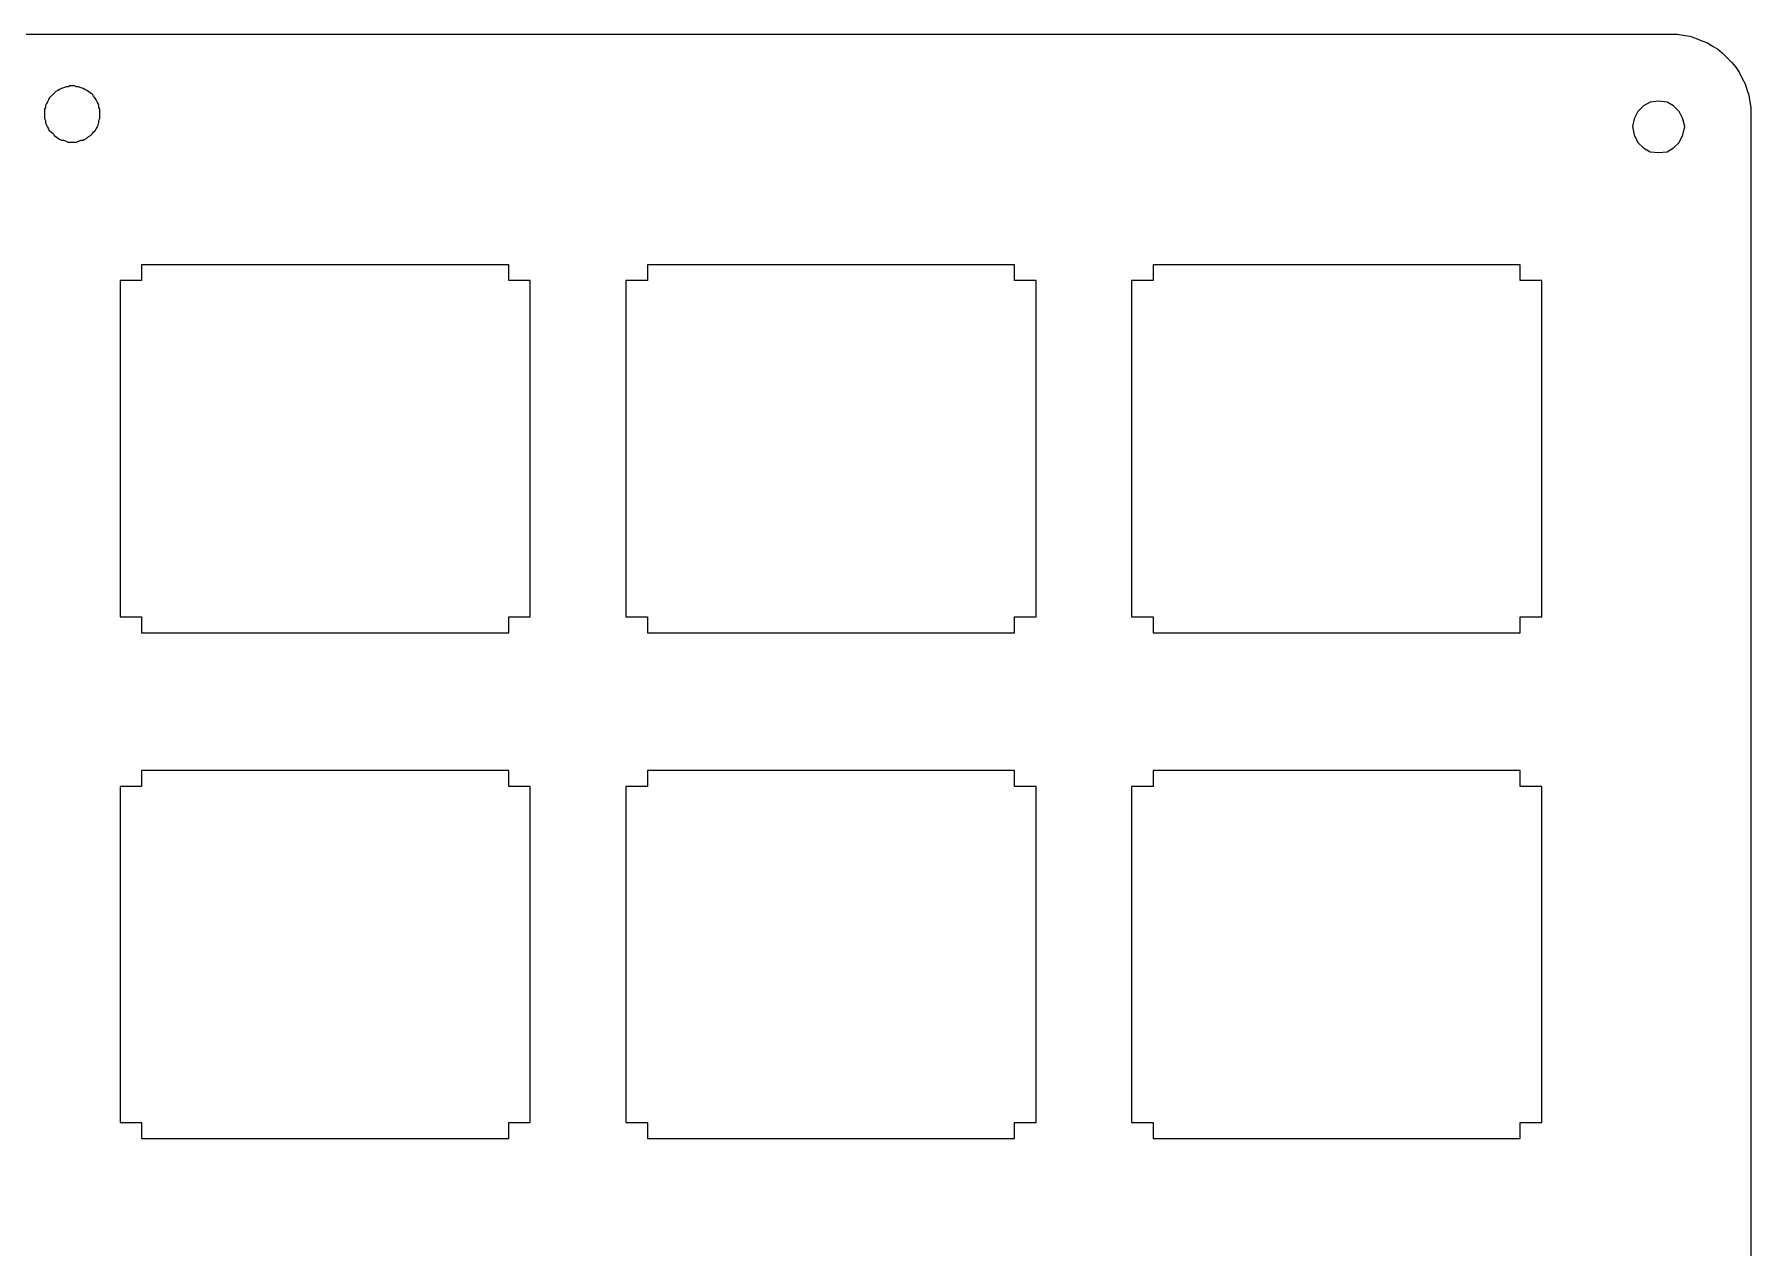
# Model space of a CAD drawing. Header units: millimetres. Extents: x 32 to 158, y -134 to -27.
# Drawn here: x 93.6 to 158.2, y -72.6 to -26.9 of the extents above; entities that cross this region are included whole.
import ezdxf

# ---------------------------------------------------------------- set-up
doc = ezdxf.new("R2010")
doc.units = ezdxf.units.MM
for name, color, linetype in [('Shape086', 7, 'CONTINUOUS'), ('Shape087', 7, 'CONTINUOUS'), ('Shape094', 7, 'CONTINUOUS'), ('Shape095', 7, 'CONTINUOUS'), ('Shape096', 7, 'CONTINUOUS'), ('Shape102', 7, 'CONTINUOUS'), ('Shape103', 7, 'CONTINUOUS'), ('Shape104', 7, 'CONTINUOUS'), ('Shape105', 7, 'CONTINUOUS'), ('Shape129', 7, 'CONTINUOUS'), ('Shape140', 7, 'CONTINUOUS'), ('Shape144', 7, 'CONTINUOUS'), ('Shape157', 7, 'CONTINUOUS'), ('Shape158', 7, 'CONTINUOUS'), ('Shape203', 7, 'CONTINUOUS'), ('Shape204', 7, 'CONTINUOUS'), ('Shape205', 7, 'CONTINUOUS'), ('Shape211', 7, 'CONTINUOUS'), ('Shape212', 7, 'CONTINUOUS'), ('Shape219', 7, 'CONTINUOUS'), ('Shape220', 7, 'CONTINUOUS'), ('Shape221', 7, 'CONTINUOUS'), ('Shape225', 7, 'CONTINUOUS'), ('Shape226', 7, 'CONTINUOUS'), ('Shape227', 7, 'CONTINUOUS'), ('Shape228', 7, 'CONTINUOUS'), ('Shape229', 7, 'CONTINUOUS'), ('Shape237', 7, 'CONTINUOUS'), ('Shape238', 7, 'CONTINUOUS'), ('Shape240', 7, 'CONTINUOUS'), ('Shape241', 7, 'CONTINUOUS'), ('Shape242', 7, 'CONTINUOUS'), ('Shape243', 7, 'CONTINUOUS'), ('Shape244', 7, 'CONTINUOUS'), ('Shape245', 7, 'CONTINUOUS'), ('Shape246', 7, 'CONTINUOUS'), ('Shape247', 7, 'CONTINUOUS'), ('Shape248', 7, 'CONTINUOUS'), ('Shape249', 7, 'CONTINUOUS'), ('Shape250', 7, 'CONTINUOUS'), ('Shape251', 7, 'CONTINUOUS'), ('Shape252', 7, 'CONTINUOUS'), ('Shape264', 7, 'CONTINUOUS'), ('Shape265', 7, 'CONTINUOUS'), ('Shape266', 7, 'CONTINUOUS'), ('Shape267', 7, 'CONTINUOUS'), ('Shape278', 7, 'CONTINUOUS'), ('Shape279', 7, 'CONTINUOUS'), ('Shape280', 7, 'CONTINUOUS'), ('Shape281', 7, 'CONTINUOUS'), ('Shape284', 7, 'CONTINUOUS'), ('Shape285', 7, 'CONTINUOUS'), ('Shape290', 7, 'CONTINUOUS'), ('Shape291', 7, 'CONTINUOUS'), ('Shape293', 7, 'CONTINUOUS'), ('Shape294', 7, 'CONTINUOUS'), ('Shape308', 7, 'CONTINUOUS'), ('Shape309', 7, 'CONTINUOUS'), ('Shape310', 7, 'CONTINUOUS'), ('Shape311', 7, 'CONTINUOUS'), ('Shape312', 7, 'CONTINUOUS'), ('Shape313', 7, 'CONTINUOUS'), ('Shape314', 7, 'CONTINUOUS'), ('Shape315', 7, 'CONTINUOUS'), ('Shape316', 7, 'CONTINUOUS'), ('Shape317', 7, 'CONTINUOUS'), ('Shape318', 7, 'CONTINUOUS'), ('Shape319', 7, 'CONTINUOUS'), ('Shape321', 7, 'CONTINUOUS'), ('Shape322', 7, 'CONTINUOUS'), ('Shape323', 7, 'CONTINUOUS'), ('Shape324', 7, 'CONTINUOUS'), ('Shape325', 7, 'CONTINUOUS'), ('Shape326', 7, 'CONTINUOUS'), ('Shape328', 7, 'CONTINUOUS'), ('Shape329', 7, 'CONTINUOUS'), ('Shape339', 7, 'CONTINUOUS'), ('Shape340', 7, 'CONTINUOUS'), ('Shape343', 7, 'CONTINUOUS'), ('Shape344', 7, 'CONTINUOUS'), ('Shape345', 7, 'CONTINUOUS'), ('Shape346', 7, 'CONTINUOUS'), ('Shape347', 7, 'CONTINUOUS'), ('Shape348', 7, 'CONTINUOUS'), ('Shape349', 7, 'CONTINUOUS'), ('Shape350', 7, 'CONTINUOUS'), ('Shape351', 7, 'CONTINUOUS'), ('Shape352', 7, 'CONTINUOUS'), ('Shape353', 7, 'CONTINUOUS'), ('Shape356', 7, 'CONTINUOUS'), ('Shape357', 7, 'CONTINUOUS'), ('Shape361', 7, 'CONTINUOUS'), ('Shape379', 7, 'CONTINUOUS'), ('Shape390', 7, 'CONTINUOUS'), ('Shape391', 7, 'CONTINUOUS'), ('Shape392', 7, 'CONTINUOUS'), ('Shape453', 7, 'CONTINUOUS'), ('Shape458', 7, 'CONTINUOUS'), ('Shape459', 7, 'CONTINUOUS'), ('Shape468', 7, 'CONTINUOUS'), ('Shape479', 7, 'CONTINUOUS'), ('Shape480', 7, 'CONTINUOUS'), ('Shape511', 7, 'CONTINUOUS'), ('Shape530', 7, 'CONTINUOUS'), ('Shape544', 7, 'CONTINUOUS'), ('Shape558', 7, 'CONTINUOUS'), ('Shape576', 7, 'CONTINUOUS'), ('Shape577', 7, 'CONTINUOUS'), ('Shape594', 7, 'CONTINUOUS'), ('Shape595', 7, 'CONTINUOUS'), ('Shape597', 7, 'CONTINUOUS'), ('Shape598', 7, 'CONTINUOUS'), ('Shape599', 7, 'CONTINUOUS'), ('Shape600', 7, 'CONTINUOUS'), ('Shape601', 7, 'CONTINUOUS'), ('Shape602', 7, 'CONTINUOUS'), ('Shape603', 7, 'CONTINUOUS'), ('Shape604', 7, 'CONTINUOUS'), ('Shape605', 7, 'CONTINUOUS'), ('Shape606', 7, 'CONTINUOUS'), ('Shape607', 7, 'CONTINUOUS'), ('Shape608', 7, 'CONTINUOUS'), ('Shape610', 7, 'CONTINUOUS'), ('Shape611', 7, 'CONTINUOUS'), ('Shape612', 7, 'CONTINUOUS'), ('Shape620', 7, 'CONTINUOUS'), ('Shape621', 7, 'CONTINUOUS'), ('Shape622', 7, 'CONTINUOUS'), ('Shape623', 7, 'CONTINUOUS'), ('Shape624', 7, 'CONTINUOUS'), ('Shape627', 7, 'CONTINUOUS'), ('Shape628', 7, 'CONTINUOUS'), ('Shape629', 7, 'CONTINUOUS'), ('Shape630', 7, 'CONTINUOUS'), ('Shape636', 7, 'CONTINUOUS'), ('Shape637', 7, 'CONTINUOUS'), ('Shape638', 7, 'CONTINUOUS'), ('Shape639', 7, 'CONTINUOUS'), ('Shape640', 7, 'CONTINUOUS'), ('Shape642', 7, 'CONTINUOUS'), ('Shape643', 7, 'CONTINUOUS'), ('Shape644', 7, 'CONTINUOUS'), ('Shape652', 7, 'CONTINUOUS'), ('Shape653', 7, 'CONTINUOUS'), ('Shape654', 7, 'CONTINUOUS'), ('Shape655', 7, 'CONTINUOUS'), ('Shape656', 7, 'CONTINUOUS'), ('Shape657', 7, 'CONTINUOUS'), ('Shape658', 7, 'CONTINUOUS'), ('Shape659', 7, 'CONTINUOUS'), ('Shape661', 7, 'CONTINUOUS'), ('Shape662', 7, 'CONTINUOUS'), ('Shape683', 7, 'CONTINUOUS'), ('Shape684', 7, 'CONTINUOUS'), ('Shape686', 7, 'CONTINUOUS'), ('Shape687', 7, 'CONTINUOUS'), ('Shape690', 7, 'CONTINUOUS'), ('Shape691', 7, 'CONTINUOUS'), ('Shape694', 7, 'CONTINUOUS'), ('Shape695', 7, 'CONTINUOUS'), ('Shape700', 7, 'CONTINUOUS'), ('Shape701', 7, 'CONTINUOUS'), ('Shape711', 7, 'CONTINUOUS'), ('Shape712', 7, 'CONTINUOUS'), ('Shape714', 7, 'CONTINUOUS'), ('Shape715', 7, 'CONTINUOUS'), ('Shape732', 7, 'CONTINUOUS'), ('Shape733', 7, 'CONTINUOUS'), ('Shape734', 7, 'CONTINUOUS'), ('Shape735', 7, 'CONTINUOUS'), ('Shape737', 7, 'CONTINUOUS'), ('Shape738', 7, 'CONTINUOUS'), ('Shape745', 7, 'CONTINUOUS'), ('Shape746', 7, 'CONTINUOUS'), ('Shape747', 7, 'CONTINUOUS'), ('Shape759', 7, 'CONTINUOUS'), ('Shape760', 7, 'CONTINUOUS'), ('Shape781', 7, 'CONTINUOUS'), ('Shape782', 7, 'CONTINUOUS'), ('Shape783', 7, 'CONTINUOUS'), ('Shape797', 7, 'CONTINUOUS'), ('Shape798', 7, 'CONTINUOUS'), ('Shape807', 7, 'CONTINUOUS'), ('Shape808', 7, 'CONTINUOUS'), ('Shape813', 7, 'CONTINUOUS'), ('Shape814', 7, 'CONTINUOUS'), ('Shape815', 7, 'CONTINUOUS'), ('Shape816', 7, 'CONTINUOUS'), ('Shape817', 7, 'CONTINUOUS'), ('Shape831', 7, 'CONTINUOUS'), ('Shape836', 7, 'CONTINUOUS'), ('Shape837', 7, 'CONTINUOUS'), ('Shape838', 7, 'CONTINUOUS'), ('Shape839', 7, 'CONTINUOUS')]:
    doc.layers.add(name, color=color, linetype=linetype)

msp = doc.modelspace()

# ---------------------------------------------------------------- linework, layer by layer
at = {"layer": 'Shape086'}
msp.add_line((96.8197, -67.8603), (97.6311, -67.8603), dxfattribs=at)
at = {"layer": 'Shape087'}
msp.add_line((96.8197, -55.1956), (96.8197, -67.8603), dxfattribs=at)
at = {"layer": 'Shape094'}
msp.add_line((94.2976, -29.1253), (94.227, -29.1958), dxfattribs=at)
at = {"layer": 'Shape095'}
msp.add_line((94.3329, -29.09), (94.2976, -29.1253), dxfattribs=at)
at = {"layer": 'Shape096'}
msp.add_line((94.4034, -29.0194), (94.3329, -29.09), dxfattribs=at)
at = {"layer": 'Shape102'}
msp.add_line((94.474, -28.9842), (94.4034, -29.0194), dxfattribs=at)
at = {"layer": 'Shape103'}
msp.add_line((94.5445, -28.9489), (94.474, -28.9842), dxfattribs=at)
at = {"layer": 'Shape104'}
msp.add_line((94.6151, -28.9136), (94.5445, -28.9489), dxfattribs=at)
at = {"layer": 'Shape105'}
msp.add_line((94.6856, -28.8783), (94.6151, -28.9136), dxfattribs=at)
at = {"layer": 'Shape129'}
msp.add_line((156.827, -27.3261), (157.004, -27.4319), dxfattribs=at)
at = {"layer": 'Shape140'}
msp.add_line((156.616, -27.185), (156.827, -27.3261), dxfattribs=at)
at = {"layer": 'Shape144'}
msp.add_line((156.404, -27.1144), (156.616, -27.185), dxfattribs=at)
at = {"layer": 'Shape157'}
msp.add_line((157.921, -28.5256), (158.027, -28.7372), dxfattribs=at)
at = {"layer": 'Shape158'}
msp.add_line((158.238, -29.8661), (158.238, -131.29), dxfattribs=at)
at = {"layer": 'Shape203'}
msp.add_line((155.087, -31.2892), (155.334, -31.1481), dxfattribs=at)
at = {"layer": 'Shape204'}
msp.add_line((154.769, -31.3244), (155.087, -31.2892), dxfattribs=at)
at = {"layer": 'Shape205'}
msp.add_line((154.452, -31.2892), (154.769, -31.3244), dxfattribs=at)
at = {"layer": 'Shape211'}
msp.add_line((149.56, -48.8103), (150.371, -48.8103), dxfattribs=at)
at = {"layer": 'Shape212'}
msp.add_line((149.56, -49.41), (149.56, -48.8103), dxfattribs=at)
at = {"layer": 'Shape219'}
msp.add_line((154.205, -29.5606), (153.993, -29.7722), dxfattribs=at)
at = {"layer": 'Shape220'}
msp.add_line((154.452, -29.4194), (154.205, -29.5606), dxfattribs=at)
at = {"layer": 'Shape221'}
msp.add_line((95.0384, -28.8078), (94.9326, -28.8078), dxfattribs=at)
at = {"layer": 'Shape225'}
msp.add_line((95.8145, -29.1958), (95.7793, -29.1253), dxfattribs=at)
at = {"layer": 'Shape226'}
msp.add_line((95.8851, -29.2664), (95.8145, -29.1958), dxfattribs=at)
at = {"layer": 'Shape227'}
msp.add_line((95.9204, -29.3369), (95.8851, -29.2664), dxfattribs=at)
at = {"layer": 'Shape228'}
msp.add_line((95.9556, -29.4075), (95.9204, -29.3369), dxfattribs=at)
at = {"layer": 'Shape229'}
msp.add_line((95.9909, -29.4781), (95.9556, -29.4075), dxfattribs=at)
at = {"layer": 'Shape237'}
msp.add_line((130.51, -54.5958), (116.681, -54.5958), dxfattribs=at)
at = {"layer": 'Shape238'}
msp.add_line((130.51, -55.1956), (130.51, -54.5958), dxfattribs=at)
at = {"layer": 'Shape240'}
msp.add_line((95.6381, -29.0194), (95.5676, -28.9842), dxfattribs=at)
at = {"layer": 'Shape241'}
msp.add_line((95.7087, -29.09), (95.6381, -29.0194), dxfattribs=at)
at = {"layer": 'Shape242'}
msp.add_line((95.7793, -29.1253), (95.7087, -29.09), dxfattribs=at)
at = {"layer": 'Shape243'}
msp.add_line((96.0615, -29.7956), (96.0615, -29.6897), dxfattribs=at)
at = {"layer": 'Shape244'}
msp.add_line((96.0615, -29.8661), (96.0615, -29.7956), dxfattribs=at)
at = {"layer": 'Shape245'}
msp.add_line((96.0615, -29.9367), (96.0615, -29.8661), dxfattribs=at)
at = {"layer": 'Shape246'}
msp.add_line((96.0615, -30.0425), (96.0615, -29.9367), dxfattribs=at)
at = {"layer": 'Shape247'}
msp.add_line((96.0262, -30.1131), (96.0615, -30.0425), dxfattribs=at)
at = {"layer": 'Shape248'}
msp.add_line((96.0262, -30.1836), (96.0262, -30.1131), dxfattribs=at)
at = {"layer": 'Shape249'}
msp.add_line((95.9909, -30.2894), (96.0262, -30.1836), dxfattribs=at)
at = {"layer": 'Shape250'}
msp.add_line((95.9556, -30.36), (95.9909, -30.2894), dxfattribs=at)
at = {"layer": 'Shape251'}
msp.add_line((149.56, -67.8603), (150.371, -67.8603), dxfattribs=at)
at = {"layer": 'Shape252'}
msp.add_line((149.56, -68.46), (149.56, -67.8603), dxfattribs=at)
at = {"layer": 'Shape264'}
msp.add_line((115.87, -67.8603), (116.681, -67.8603), dxfattribs=at)
at = {"layer": 'Shape265'}
msp.add_line((115.87, -55.1956), (115.87, -67.8603), dxfattribs=at)
at = {"layer": 'Shape266'}
msp.add_line((149.56, -35.5458), (135.731, -35.5458), dxfattribs=at)
at = {"layer": 'Shape267'}
msp.add_line((149.56, -36.1456), (149.56, -35.5458), dxfattribs=at)
at = {"layer": 'Shape278'}
msp.add_line((135.731, -68.46), (149.56, -68.46), dxfattribs=at)
at = {"layer": 'Shape279'}
msp.add_line((135.731, -67.8603), (135.731, -68.46), dxfattribs=at)
at = {"layer": 'Shape280'}
msp.add_line((97.6311, -36.1456), (96.8197, -36.1456), dxfattribs=at)
at = {"layer": 'Shape281'}
msp.add_line((97.6311, -35.5458), (97.6311, -36.1456), dxfattribs=at)
at = {"layer": 'Shape284'}
msp.add_line((150.371, -36.1456), (149.56, -36.1456), dxfattribs=at)
at = {"layer": 'Shape285'}
msp.add_line((150.371, -48.8103), (150.371, -36.1456), dxfattribs=at)
at = {"layer": 'Shape290'}
msp.add_line((116.681, -68.46), (130.51, -68.46), dxfattribs=at)
at = {"layer": 'Shape291'}
msp.add_line((116.681, -67.8603), (116.681, -68.46), dxfattribs=at)
at = {"layer": 'Shape293'}
msp.add_line((97.6311, -55.1956), (96.8197, -55.1956), dxfattribs=at)
at = {"layer": 'Shape294'}
msp.add_line((97.6311, -54.5958), (97.6311, -55.1956), dxfattribs=at)
at = {"layer": 'Shape308'}
msp.add_line((94.1565, -30.5011), (94.227, -30.5364), dxfattribs=at)
at = {"layer": 'Shape309'}
msp.add_line((94.1212, -30.4306), (94.1565, -30.5011), dxfattribs=at)
at = {"layer": 'Shape310'}
msp.add_line((94.0859, -30.36), (94.1212, -30.4306), dxfattribs=at)
at = {"layer": 'Shape311'}
msp.add_line((94.0506, -30.2894), (94.0859, -30.36), dxfattribs=at)
at = {"layer": 'Shape312'}
msp.add_line((94.0154, -30.1836), (94.0506, -30.2894), dxfattribs=at)
at = {"layer": 'Shape313'}
msp.add_line((94.0154, -30.1131), (94.0154, -30.1836), dxfattribs=at)
at = {"layer": 'Shape314'}
msp.add_line((93.9801, -30.0425), (94.0154, -30.1131), dxfattribs=at)
at = {"layer": 'Shape315'}
msp.add_line((97.6311, -49.41), (111.46, -49.41), dxfattribs=at)
at = {"layer": 'Shape316'}
msp.add_line((97.6311, -48.8103), (97.6311, -49.41), dxfattribs=at)
at = {"layer": 'Shape317'}
msp.add_line((94.6856, -30.8539), (94.7915, -30.8892), dxfattribs=at)
at = {"layer": 'Shape318'}
msp.add_line((94.6151, -30.8539), (94.6856, -30.8539), dxfattribs=at)
at = {"layer": 'Shape319'}
msp.add_line((94.5445, -30.8186), (94.6151, -30.8539), dxfattribs=at)
at = {"layer": 'Shape321'}
msp.add_line((154.205, -31.1481), (154.452, -31.2892), dxfattribs=at)
at = {"layer": 'Shape322'}
msp.add_line((153.993, -30.9364), (154.205, -31.1481), dxfattribs=at)
at = {"layer": 'Shape323'}
msp.add_line((153.852, -30.6542), (153.993, -30.9364), dxfattribs=at)
at = {"layer": 'Shape324'}
msp.add_line((153.781, -30.3367), (153.852, -30.6542), dxfattribs=at)
at = {"layer": 'Shape325'}
msp.add_line((153.852, -30.0544), (153.781, -30.3367), dxfattribs=at)
at = {"layer": 'Shape326'}
msp.add_line((153.993, -29.7722), (153.852, -30.0544), dxfattribs=at)
at = {"layer": 'Shape328'}
msp.add_line((111.46, -48.8103), (112.271, -48.8103), dxfattribs=at)
at = {"layer": 'Shape329'}
msp.add_line((111.46, -49.41), (111.46, -48.8103), dxfattribs=at)
at = {"layer": 'Shape339'}
msp.add_line((135.731, -49.41), (149.56, -49.41), dxfattribs=at)
at = {"layer": 'Shape340'}
msp.add_line((135.731, -48.8103), (135.731, -49.41), dxfattribs=at)
at = {"layer": 'Shape343'}
msp.add_line((135.731, -36.1456), (134.92, -36.1456), dxfattribs=at)
at = {"layer": 'Shape344'}
msp.add_line((135.731, -35.5458), (135.731, -36.1456), dxfattribs=at)
at = {"layer": 'Shape345'}
msp.add_line((97.6311, -68.46), (111.46, -68.46), dxfattribs=at)
at = {"layer": 'Shape346'}
msp.add_line((97.6311, -67.8603), (97.6311, -68.46), dxfattribs=at)
at = {"layer": 'Shape347'}
msp.add_line((149.56, -54.5958), (135.731, -54.5958), dxfattribs=at)
at = {"layer": 'Shape348'}
msp.add_line((149.56, -55.1956), (149.56, -54.5958), dxfattribs=at)
at = {"layer": 'Shape349'}
msp.add_line((131.321, -36.1456), (130.51, -36.1456), dxfattribs=at)
at = {"layer": 'Shape350'}
msp.add_line((131.321, -48.8103), (131.321, -36.1456), dxfattribs=at)
at = {"layer": 'Shape351'}
msp.add_line((96.0262, -29.5486), (95.9909, -29.4781), dxfattribs=at)
at = {"layer": 'Shape352'}
msp.add_line((96.0262, -29.6192), (96.0262, -29.5486), dxfattribs=at)
at = {"layer": 'Shape353'}
msp.add_line((96.0615, -29.6897), (96.0262, -29.6192), dxfattribs=at)
at = {"layer": 'Shape356'}
msp.add_line((155.945, -26.9381), (156.157, -27.0086), dxfattribs=at)
at = {"layer": 'Shape357'}
msp.add_line((158.168, -29.1606), (158.203, -29.4075), dxfattribs=at)
at = {"layer": 'Shape361'}
msp.add_line((155.698, -26.9028), (155.945, -26.9381), dxfattribs=at)
at = {"layer": 'Shape379'}
msp.add_line((158.203, -29.4075), (158.238, -29.6192), dxfattribs=at)
at = {"layer": 'Shape390'}
msp.add_line((157.674, -28.1022), (157.815, -28.3139), dxfattribs=at)
at = {"layer": 'Shape391'}
msp.add_line((157.815, -28.3139), (157.921, -28.5256), dxfattribs=at)
at = {"layer": 'Shape392'}
msp.add_line((157.18, -27.5731), (157.356, -27.7494), dxfattribs=at)
at = {"layer": 'Shape453'}
msp.add_line((158.027, -28.7372), (158.097, -28.9489), dxfattribs=at)
at = {"layer": 'Shape458'}
msp.add_line((157.533, -27.9258), (157.674, -28.1022), dxfattribs=at)
at = {"layer": 'Shape459'}
msp.add_line((34.8014, -26.8675), (155.24, -26.8675), dxfattribs=at)
at = {"layer": 'Shape468'}
msp.add_line((157.356, -27.7494), (157.533, -27.9258), dxfattribs=at)
at = {"layer": 'Shape479'}
msp.add_line((157.004, -27.4319), (157.18, -27.5731), dxfattribs=at)
at = {"layer": 'Shape480'}
msp.add_line((155.24, -26.8675), (155.487, -26.8675), dxfattribs=at)
at = {"layer": 'Shape511'}
msp.add_line((155.487, -26.8675), (155.698, -26.9028), dxfattribs=at)
at = {"layer": 'Shape530'}
msp.add_line((158.238, -29.6192), (158.238, -29.8661), dxfattribs=at)
at = {"layer": 'Shape544'}
msp.add_line((156.157, -27.0086), (156.404, -27.1144), dxfattribs=at)
at = {"layer": 'Shape558'}
msp.add_line((158.097, -28.9489), (158.168, -29.1606), dxfattribs=at)
at = {"layer": 'Shape576'}
msp.add_line((130.51, -48.8103), (131.321, -48.8103), dxfattribs=at)
at = {"layer": 'Shape577'}
msp.add_line((130.51, -49.41), (130.51, -48.8103), dxfattribs=at)
at = {"layer": 'Shape594'}
msp.add_line((134.92, -48.8103), (135.731, -48.8103), dxfattribs=at)
at = {"layer": 'Shape595'}
msp.add_line((134.92, -36.1456), (134.92, -48.8103), dxfattribs=at)
at = {"layer": 'Shape597'}
msp.add_line((95.109, -28.8078), (95.0384, -28.8078), dxfattribs=at)
at = {"layer": 'Shape598'}
msp.add_line((95.1795, -28.8431), (95.109, -28.8078), dxfattribs=at)
at = {"layer": 'Shape599'}
msp.add_line((95.2501, -28.8431), (95.1795, -28.8431), dxfattribs=at)
at = {"layer": 'Shape600'}
msp.add_line((95.3559, -28.8783), (95.2501, -28.8431), dxfattribs=at)
at = {"layer": 'Shape601'}
msp.add_line((95.9204, -30.4306), (95.9556, -30.36), dxfattribs=at)
at = {"layer": 'Shape602'}
msp.add_line((95.8851, -30.5011), (95.9204, -30.4306), dxfattribs=at)
at = {"layer": 'Shape603'}
msp.add_line((95.8145, -30.5364), (95.8851, -30.5011), dxfattribs=at)
at = {"layer": 'Shape604'}
msp.add_line((95.7793, -30.6069), (95.8145, -30.5364), dxfattribs=at)
at = {"layer": 'Shape605'}
msp.add_line((95.7087, -30.6775), (95.7793, -30.6069), dxfattribs=at)
at = {"layer": 'Shape606'}
msp.add_line((95.6381, -30.7128), (95.7087, -30.6775), dxfattribs=at)
at = {"layer": 'Shape607'}
msp.add_line((95.5676, -30.7833), (95.6381, -30.7128), dxfattribs=at)
at = {"layer": 'Shape608'}
msp.add_line((95.497, -30.8186), (95.5676, -30.7833), dxfattribs=at)
at = {"layer": 'Shape610'}
msp.add_line((95.4265, -28.9136), (95.3559, -28.8783), dxfattribs=at)
at = {"layer": 'Shape611'}
msp.add_line((95.497, -28.9489), (95.4265, -28.9136), dxfattribs=at)
at = {"layer": 'Shape612'}
msp.add_line((95.5676, -28.9842), (95.497, -28.9489), dxfattribs=at)
at = {"layer": 'Shape620'}
msp.add_line((94.474, -30.7833), (94.5445, -30.8186), dxfattribs=at)
at = {"layer": 'Shape621'}
msp.add_line((94.4034, -30.7128), (94.474, -30.7833), dxfattribs=at)
at = {"layer": 'Shape622'}
msp.add_line((94.3329, -30.6775), (94.4034, -30.7128), dxfattribs=at)
at = {"layer": 'Shape623'}
msp.add_line((94.2976, -30.6069), (94.3329, -30.6775), dxfattribs=at)
at = {"layer": 'Shape624'}
msp.add_line((94.227, -30.5364), (94.2976, -30.6069), dxfattribs=at)
at = {"layer": 'Shape627'}
msp.add_line((95.0384, -30.9244), (95.109, -30.9244), dxfattribs=at)
at = {"layer": 'Shape628'}
msp.add_line((94.9326, -30.9244), (95.0384, -30.9244), dxfattribs=at)
at = {"layer": 'Shape629'}
msp.add_line((94.862, -30.9244), (94.9326, -30.9244), dxfattribs=at)
at = {"layer": 'Shape630'}
msp.add_line((94.7915, -30.8892), (94.862, -30.9244), dxfattribs=at)
at = {"layer": 'Shape636'}
msp.add_line((95.4265, -30.8539), (95.497, -30.8186), dxfattribs=at)
at = {"layer": 'Shape637'}
msp.add_line((95.3559, -30.8539), (95.4265, -30.8539), dxfattribs=at)
at = {"layer": 'Shape638'}
msp.add_line((95.2501, -30.8892), (95.3559, -30.8539), dxfattribs=at)
at = {"layer": 'Shape639'}
msp.add_line((95.1795, -30.9244), (95.2501, -30.8892), dxfattribs=at)
at = {"layer": 'Shape640'}
msp.add_line((95.109, -30.9244), (95.1795, -30.9244), dxfattribs=at)
at = {"layer": 'Shape642'}
msp.add_line((94.7915, -28.8431), (94.6856, -28.8783), dxfattribs=at)
at = {"layer": 'Shape643'}
msp.add_line((94.862, -28.8431), (94.7915, -28.8431), dxfattribs=at)
at = {"layer": 'Shape644'}
msp.add_line((94.9326, -28.8078), (94.862, -28.8431), dxfattribs=at)
at = {"layer": 'Shape652'}
msp.add_line((155.087, -29.4194), (154.769, -29.3842), dxfattribs=at)
at = {"layer": 'Shape653'}
msp.add_line((155.334, -29.5606), (155.087, -29.4194), dxfattribs=at)
at = {"layer": 'Shape654'}
msp.add_line((155.545, -29.7722), (155.334, -29.5606), dxfattribs=at)
at = {"layer": 'Shape655'}
msp.add_line((155.686, -30.0544), (155.545, -29.7722), dxfattribs=at)
at = {"layer": 'Shape656'}
msp.add_line((155.757, -30.3367), (155.686, -30.0544), dxfattribs=at)
at = {"layer": 'Shape657'}
msp.add_line((155.686, -30.6542), (155.757, -30.3367), dxfattribs=at)
at = {"layer": 'Shape658'}
msp.add_line((155.545, -30.9364), (155.686, -30.6542), dxfattribs=at)
at = {"layer": 'Shape659'}
msp.add_line((155.334, -31.1481), (155.545, -30.9364), dxfattribs=at)
at = {"layer": 'Shape661'}
msp.add_line((111.46, -54.5958), (97.6311, -54.5958), dxfattribs=at)
at = {"layer": 'Shape662'}
msp.add_line((111.46, -55.1956), (111.46, -54.5958), dxfattribs=at)
at = {"layer": 'Shape683'}
msp.add_line((134.92, -67.8603), (135.731, -67.8603), dxfattribs=at)
at = {"layer": 'Shape684'}
msp.add_line((134.92, -55.1956), (134.92, -67.8603), dxfattribs=at)
at = {"layer": 'Shape686'}
msp.add_line((96.8197, -48.8103), (97.6311, -48.8103), dxfattribs=at)
at = {"layer": 'Shape687'}
msp.add_line((96.8197, -36.1456), (96.8197, -48.8103), dxfattribs=at)
at = {"layer": 'Shape690'}
msp.add_line((112.271, -55.1956), (111.46, -55.1956), dxfattribs=at)
at = {"layer": 'Shape691'}
msp.add_line((112.271, -67.8603), (112.271, -55.1956), dxfattribs=at)
at = {"layer": 'Shape694'}
msp.add_line((150.371, -55.1956), (149.56, -55.1956), dxfattribs=at)
at = {"layer": 'Shape695'}
msp.add_line((150.371, -67.8603), (150.371, -55.1956), dxfattribs=at)
at = {"layer": 'Shape700'}
msp.add_line((130.51, -35.5458), (116.681, -35.5458), dxfattribs=at)
at = {"layer": 'Shape701'}
msp.add_line((130.51, -36.1456), (130.51, -35.5458), dxfattribs=at)
at = {"layer": 'Shape711'}
msp.add_line((131.321, -55.1956), (130.51, -55.1956), dxfattribs=at)
at = {"layer": 'Shape712'}
msp.add_line((131.321, -67.8603), (131.321, -55.1956), dxfattribs=at)
at = {"layer": 'Shape714'}
msp.add_line((111.46, -35.5458), (97.6311, -35.5458), dxfattribs=at)
at = {"layer": 'Shape715'}
msp.add_line((111.46, -36.1456), (111.46, -35.5458), dxfattribs=at)
at = {"layer": 'Shape732'}
msp.add_line((115.87, -48.8103), (116.681, -48.8103), dxfattribs=at)
at = {"layer": 'Shape733'}
msp.add_line((115.87, -36.1456), (115.87, -48.8103), dxfattribs=at)
at = {"layer": 'Shape734'}
msp.add_line((112.271, -36.1456), (111.46, -36.1456), dxfattribs=at)
at = {"layer": 'Shape735'}
msp.add_line((112.271, -48.8103), (112.271, -36.1456), dxfattribs=at)
at = {"layer": 'Shape737'}
msp.add_line((116.681, -55.1956), (115.87, -55.1956), dxfattribs=at)
at = {"layer": 'Shape738'}
msp.add_line((116.681, -54.5958), (116.681, -55.1956), dxfattribs=at)
at = {"layer": 'Shape745'}
msp.add_line((93.9801, -29.9367), (93.9801, -30.0425), dxfattribs=at)
at = {"layer": 'Shape746'}
msp.add_line((93.9801, -29.8661), (93.9801, -29.9367), dxfattribs=at)
at = {"layer": 'Shape747'}
msp.add_line((93.9801, -29.7956), (93.9801, -29.8661), dxfattribs=at)
at = {"layer": 'Shape759'}
msp.add_line((111.46, -67.8603), (112.271, -67.8603), dxfattribs=at)
at = {"layer": 'Shape760'}
msp.add_line((111.46, -68.46), (111.46, -67.8603), dxfattribs=at)
at = {"layer": 'Shape781'}
msp.add_line((94.1212, -29.3369), (94.0859, -29.4075), dxfattribs=at)
at = {"layer": 'Shape782'}
msp.add_line((94.1565, -29.2664), (94.1212, -29.3369), dxfattribs=at)
at = {"layer": 'Shape783'}
msp.add_line((94.227, -29.1958), (94.1565, -29.2664), dxfattribs=at)
at = {"layer": 'Shape797'}
msp.add_line((116.681, -49.41), (130.51, -49.41), dxfattribs=at)
at = {"layer": 'Shape798'}
msp.add_line((116.681, -48.8103), (116.681, -49.41), dxfattribs=at)
at = {"layer": 'Shape807'}
msp.add_line((135.731, -55.1956), (134.92, -55.1956), dxfattribs=at)
at = {"layer": 'Shape808'}
msp.add_line((135.731, -54.5958), (135.731, -55.1956), dxfattribs=at)
at = {"layer": 'Shape813'}
msp.add_line((93.9801, -29.6897), (93.9801, -29.7956), dxfattribs=at)
at = {"layer": 'Shape814'}
msp.add_line((94.0154, -29.6192), (93.9801, -29.6897), dxfattribs=at)
at = {"layer": 'Shape815'}
msp.add_line((94.0154, -29.5486), (94.0154, -29.6192), dxfattribs=at)
at = {"layer": 'Shape816'}
msp.add_line((94.0506, -29.4781), (94.0154, -29.5486), dxfattribs=at)
at = {"layer": 'Shape817'}
msp.add_line((94.0859, -29.4075), (94.0506, -29.4781), dxfattribs=at)
at = {"layer": 'Shape831'}
msp.add_line((154.769, -29.3842), (154.452, -29.4194), dxfattribs=at)
at = {"layer": 'Shape836'}
msp.add_line((116.681, -36.1456), (115.87, -36.1456), dxfattribs=at)
at = {"layer": 'Shape837'}
msp.add_line((116.681, -35.5458), (116.681, -36.1456), dxfattribs=at)
at = {"layer": 'Shape838'}
msp.add_line((130.51, -67.8603), (131.321, -67.8603), dxfattribs=at)
at = {"layer": 'Shape839'}
msp.add_line((130.51, -68.46), (130.51, -67.8603), dxfattribs=at)

doc.saveas('drawing.dxf')
